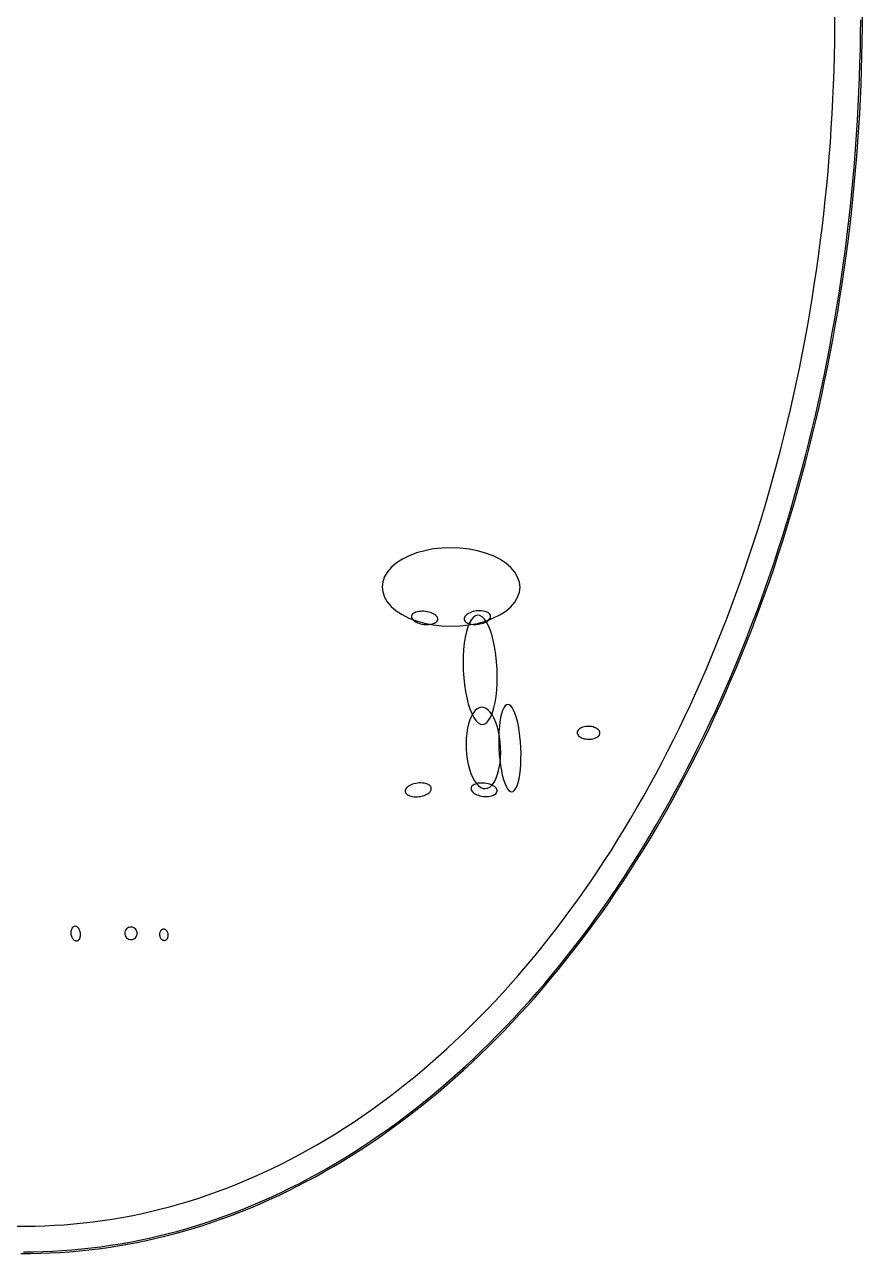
# Model space of a CAD drawing. Extents: x -1 to 217, y -22 to 302.
# Drawn here: x 107.7 to 217.1, y -22.3 to 138.1 of the extents above; entities that cross this region are included whole.
import ezdxf

# ---------------------------------------------------------------- set-up
doc = ezdxf.new("R2010")
doc.units = 0

msp = doc.modelspace()

# ---------------------------------------------------------------- linework, layer by layer
at = {"layer": 'CIRCLES'}
for p, q in [((120.81, 19.63), (120.79, 19.48)), ((120.79, 19.48), (120.81, 19.32)), ((120.85, 19.79), (120.81, 19.63)), ((120.81, 19.32), (120.85, 19.16)), ((120.93, 19.93), (120.85, 19.79)), ((121.03, 20.05), (120.93, 19.93)), ((121.15, 20.15), (121.03, 20.05)), ((121.29, 20.23), (121.15, 20.15)), ((121.44, 20.27), (121.29, 20.23)), ((121.6, 20.29), (121.44, 20.27)), ((121.76, 20.27), (121.6, 20.29)), ((121.91, 20.23), (121.76, 20.27)), ((122.05, 20.15), (121.91, 20.23)), ((122.18, 20.05), (122.05, 20.15)), ((122.28, 19.93), (122.18, 20.05)), ((122.35, 19.79), (122.28, 19.93)), ((122.4, 19.63), (122.35, 19.79)), ((122.35, 19.16), (122.4, 19.32)), ((122.41, 19.48), (122.4, 19.63)), ((122.4, 19.32), (122.41, 19.48)), ((120.85, 19.16), (120.93, 19.02)), ((120.93, 19.02), (121.03, 18.9)), ((121.03, 18.9), (121.15, 18.8)), ((121.15, 18.8), (121.29, 18.73)), ((121.29, 18.73), (121.44, 18.68)), ((121.44, 18.68), (121.6, 18.66)), ((121.6, 18.66), (121.76, 18.68)), ((121.76, 18.68), (121.91, 18.73)), ((121.91, 18.73), (122.05, 18.8)), ((122.05, 18.8), (122.18, 18.9)), ((122.18, 18.9), (122.28, 19.02)), ((122.28, 19.02), (122.35, 19.16))]:
    msp.add_line(p, q, dxfattribs=at)
at = {"layer": 'ELLIPSES'}
for p, q in [((213.51, 137.75), (213.51, 139.63)), ((217.09, 137.76), (217.1, 139.63)), ((216.86, 136.82), (216.87, 138.7)), ((213.48, 135.86), (213.51, 137.75)), ((216.83, 134.94), (216.86, 136.82)), ((217.07, 135.88), (217.09, 137.76)), ((213.45, 133.98), (213.48, 135.86)), ((216.78, 133.06), (216.83, 134.94)), ((217.03, 134), (217.07, 135.88)), ((213.39, 132.1), (213.45, 133.98)), ((216.98, 132.13), (217.03, 134)), ((213.33, 130.21), (213.39, 132.1)), ((216.72, 131.19), (216.78, 133.06)), ((216.92, 130.25), (216.98, 132.13)), ((213.24, 128.33), (213.33, 130.21)), ((216.65, 129.31), (216.72, 131.19)), ((216.83, 128.38), (216.92, 130.25)), ((213.15, 126.45), (213.24, 128.33)), ((216.56, 127.44), (216.65, 129.31)), ((216.74, 126.51), (216.83, 128.38)), ((216.46, 125.57), (216.56, 127.44)), ((213.03, 124.58), (213.15, 126.45)), ((216.34, 123.7), (216.46, 125.57)), ((216.63, 124.64), (216.74, 126.51)), ((212.91, 122.7), (213.03, 124.58)), ((216.21, 121.83), (216.34, 123.7)), ((216.5, 122.77), (216.63, 124.64)), ((212.76, 120.83), (212.91, 122.7)), ((216.37, 120.9), (216.5, 122.77)), ((212.61, 118.96), (212.76, 120.83)), ((216.06, 119.96), (216.21, 121.83)), ((216.21, 119.04), (216.37, 120.9)), ((212.44, 117.09), (212.61, 118.96)), ((215.9, 118.1), (216.06, 119.96)), ((216.04, 117.18), (216.21, 119.04)), ((212.25, 115.23), (212.44, 117.09)), ((215.73, 116.24), (215.9, 118.1)), ((215.86, 115.32), (216.04, 117.18)), ((215.53, 114.38), (215.73, 116.24)), ((212.05, 113.37), (212.25, 115.23)), ((215.33, 112.53), (215.53, 114.38)), ((215.66, 113.47), (215.86, 115.32)), ((211.83, 111.51), (212.05, 113.37)), ((215.11, 110.68), (215.33, 112.53)), ((215.45, 111.61), (215.66, 113.47)), ((211.6, 109.66), (211.83, 111.51)), ((214.88, 108.83), (215.11, 110.68)), ((215.22, 109.77), (215.45, 111.61)), ((211.35, 107.81), (211.6, 109.66)), ((214.98, 107.92), (215.22, 109.77)), ((211.09, 105.97), (211.35, 107.81)), ((214.63, 106.99), (214.88, 108.83)), ((214.73, 106.09), (214.98, 107.92)), ((210.82, 104.13), (211.09, 105.97)), ((214.37, 105.16), (214.63, 106.99)), ((214.46, 104.25), (214.73, 106.09)), ((214.09, 103.32), (214.37, 105.16)), ((210.53, 102.29), (210.82, 104.13)), ((213.8, 101.5), (214.09, 103.32)), ((214.17, 102.42), (214.46, 104.25)), ((210.23, 100.46), (210.53, 102.29)), ((213.49, 99.67), (213.8, 101.5)), ((213.88, 100.6), (214.17, 102.42)), ((209.91, 98.64), (210.23, 100.46)), ((213.17, 97.86), (213.49, 99.67)), ((213.56, 98.78), (213.88, 100.6)), ((209.58, 96.82), (209.91, 98.64)), ((212.84, 96.04), (213.17, 97.86)), ((213.24, 96.96), (213.56, 98.78)), ((209.23, 95.01), (209.58, 96.82)), ((212.9, 95.16), (213.24, 96.96)), ((208.87, 93.21), (209.23, 95.01)), ((212.49, 94.24), (212.84, 96.04)), ((212.54, 93.35), (212.9, 95.16)), ((208.49, 91.41), (208.87, 93.21)), ((212.13, 92.44), (212.49, 94.24)), ((212.17, 91.56), (212.54, 93.35)), ((211.75, 90.64), (212.13, 92.44)), ((211.79, 89.77), (212.17, 91.56)), ((208.1, 89.62), (208.49, 91.41)), ((211.36, 88.86), (211.75, 90.64)), ((207.7, 87.83), (208.1, 89.62)), ((210.96, 87.08), (211.36, 88.86)), ((211.39, 87.98), (211.79, 89.77)), ((207.28, 86.05), (207.7, 87.83)), ((210.54, 85.31), (210.96, 87.08)), ((210.98, 86.21), (211.39, 87.98)), ((206.85, 84.28), (207.28, 86.05)), ((210.11, 83.54), (210.54, 85.31)), ((210.56, 84.44), (210.98, 86.21)), ((206.4, 82.52), (206.85, 84.28)), ((209.66, 81.78), (210.11, 83.54)), ((210.12, 82.68), (210.56, 84.44)), ((205.94, 80.77), (206.4, 82.52)), ((209.67, 80.93), (210.12, 82.68)), ((205.46, 79.02), (205.94, 80.77)), ((209.2, 80.03), (209.66, 81.78)), ((209.2, 79.18), (209.67, 80.93)), ((204.98, 77.29), (205.46, 79.02)), ((208.72, 77.44), (209.2, 79.18)), ((208.73, 78.29), (209.2, 80.03)), ((204.47, 75.56), (204.98, 77.29)), ((208.23, 75.71), (208.72, 77.44)), ((208.24, 76.56), (208.73, 78.29)), ((203.96, 73.84), (204.47, 75.56)), ((207.72, 73.99), (208.23, 75.71)), ((207.74, 74.83), (208.24, 76.56)), ((203.43, 72.13), (203.96, 73.84)), ((207.2, 72.28), (207.72, 73.99)), ((207.23, 73.11), (207.74, 74.83)), ((206.67, 70.58), (207.2, 72.28)), ((206.7, 71.41), (207.23, 73.11)), ((202.89, 70.43), (203.43, 72.13)), ((206.12, 68.88), (206.67, 70.58)), ((206.16, 69.71), (206.7, 71.41)), ((158.9, 69.13), (157.92, 68.76)), ((159.96, 69.42), (158.9, 69.13)), ((161.08, 69.64), (159.96, 69.42)), ((162.23, 69.76), (161.08, 69.64)), ((163.41, 69.8), (162.23, 69.76)), ((164.58, 69.76), (163.41, 69.8)), ((165.74, 69.62), (164.58, 69.76)), ((166.85, 69.41), (165.74, 69.62)), ((167.91, 69.11), (166.85, 69.41)), ((168.89, 68.73), (167.91, 69.11)), ((202.33, 68.74), (202.89, 70.43)), ((205.6, 68.02), (206.16, 69.71)), ((156.26, 67.82), (155.6, 67.26)), ((157.04, 68.32), (156.26, 67.82)), ((157.92, 68.76), (157.04, 68.32)), ((169.77, 68.29), (168.89, 68.73)), ((170.55, 67.78), (169.77, 68.29)), ((171.2, 67.22), (170.55, 67.78)), ((201.76, 67.06), (202.33, 68.74)), ((205.04, 66.34), (205.6, 68.02)), ((205.56, 67.2), (206.12, 68.88)), ((154.7, 66.03), (154.47, 65.37)), ((155.08, 66.66), (154.7, 66.03)), ((155.6, 67.26), (155.08, 66.66)), ((171.72, 66.62), (171.2, 67.22)), ((172.09, 65.98), (171.72, 66.62)), ((172.32, 65.33), (172.09, 65.98)), ((201.18, 65.39), (201.76, 67.06)), ((204.46, 64.67), (205.04, 66.34)), ((204.99, 65.53), (205.56, 67.2)), ((154.47, 65.37), (154.39, 64.7)), ((154.39, 64.7), (154.47, 64.03)), ((172.4, 64.66), (172.32, 65.33)), ((172.32, 63.99), (172.4, 64.66)), ((200.58, 63.73), (201.18, 65.39)), ((203.86, 63.01), (204.46, 64.67)), ((204.4, 63.86), (204.99, 65.53)), ((154.47, 64.03), (154.7, 63.37)), ((154.7, 63.37), (155.07, 62.74)), ((155.07, 62.74), (155.59, 62.13)), ((171.19, 62.1), (171.71, 62.7)), ((171.71, 62.7), (172.09, 63.33)), ((172.09, 63.33), (172.32, 63.99)), ((199.97, 62.08), (200.58, 63.73)), ((203.26, 61.36), (203.86, 63.01)), ((203.8, 62.21), (204.4, 63.86)), ((155.59, 62.13), (156.24, 61.58)), ((156.24, 61.58), (157.02, 61.07)), ((157.02, 61.07), (157.9, 60.63)), ((158.27, 60.96), (158.24, 60.85)), ((158.32, 61.07), (158.27, 60.96)), ((158.41, 61.16), (158.32, 61.07)), ((158.52, 61.25), (158.41, 61.16)), ((158.65, 61.32), (158.52, 61.25)), ((158.81, 61.39), (158.65, 61.32)), ((158.99, 61.44), (158.81, 61.39)), ((159.18, 61.48), (158.99, 61.44)), ((159.39, 61.5), (159.18, 61.48)), ((159.6, 61.51), (159.39, 61.5)), ((159.83, 61.51), (159.6, 61.51)), ((160.05, 61.49), (159.83, 61.51)), ((160.27, 61.45), (160.05, 61.49)), ((160.49, 61.41), (160.27, 61.45)), ((160.7, 61.34), (160.49, 61.41)), ((160.89, 61.27), (160.7, 61.34)), ((161.07, 61.19), (160.89, 61.27)), ((161.23, 61.09), (161.07, 61.19)), ((161.37, 60.99), (161.23, 61.09)), ((161.48, 60.89), (161.37, 60.99)), ((165.4, 61.03), (165.28, 60.92)), ((165.53, 61.13), (165.4, 61.03)), ((165.69, 61.23), (165.53, 61.13)), ((165.87, 61.32), (165.69, 61.23)), ((166.07, 61.4), (165.87, 61.32)), ((166.28, 61.46), (166.07, 61.4)), ((166.5, 61.51), (166.28, 61.46)), ((166.72, 61.55), (166.5, 61.51)), ((166.88, 61.01), (166.59, 60.93)), ((166.95, 61.57), (166.72, 61.55)), ((167.17, 60.96), (166.88, 61.01)), ((167.17, 61.57), (166.95, 61.57)), ((167.39, 61.56), (167.17, 61.57)), ((167.46, 60.79), (167.17, 60.96)), ((167.6, 61.54), (167.39, 61.56)), ((167.79, 61.5), (167.6, 61.54)), ((167.97, 61.45), (167.79, 61.5)), ((168.13, 61.38), (167.97, 61.45)), ((168.27, 61.3), (168.13, 61.38)), ((168.38, 61.21), (168.27, 61.3)), ((168.47, 61.12), (168.38, 61.21)), ((168.53, 61.01), (168.47, 61.12)), ((168.56, 60.9), (168.53, 61.01)), ((168.87, 60.6), (169.75, 61.04)), ((169.75, 61.04), (170.53, 61.54)), ((170.53, 61.54), (171.19, 62.1)), ((199.35, 60.44), (199.97, 62.08)), ((202.64, 59.73), (203.26, 61.36)), ((203.19, 60.56), (203.8, 62.21)), ((157.9, 60.63), (158.88, 60.25)), ((158.24, 60.85), (158.24, 60.74)), ((158.24, 60.74), (158.27, 60.63)), ((158.27, 60.63), (158.33, 60.52)), ((158.33, 60.52), (158.42, 60.41)), ((158.42, 60.41), (158.53, 60.3)), ((158.53, 60.3), (158.67, 60.2)), ((158.67, 60.2), (158.83, 60.1)), ((158.83, 60.1), (159, 60.02)), ((158.88, 60.25), (159.94, 59.95)), ((159, 60.02), (159.2, 59.95)), ((159.2, 59.95), (159.41, 59.89)), ((159.41, 59.89), (159.62, 59.84)), ((159.62, 59.84), (159.85, 59.8)), ((159.85, 59.8), (160.07, 59.78)), ((159.94, 59.95), (161.05, 59.73)), ((160.07, 59.78), (160.29, 59.78)), ((160.29, 59.78), (160.51, 59.79)), ((160.51, 59.79), (160.71, 59.81)), ((160.71, 59.81), (160.91, 59.85)), ((160.91, 59.85), (161.09, 59.9)), ((161.05, 59.73), (162.21, 59.6)), ((161.09, 59.9), (161.24, 59.97)), ((161.24, 59.97), (161.38, 60.04)), ((161.38, 60.04), (161.49, 60.13)), ((161.57, 60.77), (161.48, 60.89)), ((161.49, 60.13), (161.57, 60.23)), ((161.63, 60.66), (161.57, 60.77)), ((161.57, 60.23), (161.63, 60.33)), ((161.66, 60.55), (161.63, 60.66)), ((161.63, 60.33), (161.66, 60.44)), ((161.66, 60.44), (161.66, 60.55)), ((162.21, 59.6), (163.38, 59.55)), ((163.38, 59.55), (164.56, 59.59)), ((164.56, 59.59), (165.71, 59.72)), ((165.14, 60.69), (165.11, 60.57)), ((165.11, 60.57), (165.11, 60.46)), ((165.11, 60.46), (165.14, 60.34)), ((165.2, 60.81), (165.14, 60.69)), ((165.14, 60.34), (165.2, 60.24)), ((165.28, 60.92), (165.2, 60.81)), ((165.2, 60.24), (165.28, 60.14)), ((165.28, 60.14), (165.39, 60.05)), ((165.39, 60.05), (165.53, 59.97)), ((165.6, 59.47), (165.41, 58.85)), ((165.53, 59.97), (165.69, 59.91)), ((165.82, 60), (165.6, 59.47)), ((165.69, 59.91), (165.87, 59.85)), ((165.71, 59.72), (166.83, 59.93)), ((166.06, 60.42), (165.82, 60)), ((165.87, 59.85), (166.07, 59.81)), ((166.32, 60.74), (166.06, 60.42)), ((166.07, 59.81), (166.28, 59.79)), ((166.28, 59.79), (166.49, 59.78)), ((166.59, 60.93), (166.32, 60.74)), ((166.49, 59.78), (166.72, 59.79)), ((166.72, 59.79), (166.94, 59.81)), ((166.83, 59.93), (167.89, 60.23)), ((166.94, 59.81), (167.17, 59.85)), ((167.17, 59.85), (167.39, 59.9)), ((167.39, 59.9), (167.59, 59.96)), ((167.75, 60.5), (167.46, 60.79)), ((167.59, 59.96), (167.79, 60.04)), ((168.02, 60.1), (167.75, 60.5)), ((167.79, 60.04), (167.97, 60.12)), ((167.89, 60.23), (168.87, 60.6)), ((167.97, 60.12), (168.13, 60.22)), ((168.29, 59.59), (168.02, 60.1)), ((168.13, 60.22), (168.27, 60.32)), ((168.27, 60.32), (168.38, 60.44)), ((168.53, 58.99), (168.29, 59.59)), ((168.38, 60.44), (168.47, 60.55)), ((168.47, 60.55), (168.53, 60.67)), ((168.53, 60.67), (168.56, 60.78)), ((168.56, 60.78), (168.56, 60.9)), ((198.72, 58.82), (199.35, 60.44)), ((202.01, 58.1), (202.64, 59.73)), ((202.57, 58.93), (203.19, 60.56)), ((165.25, 58.14), (165.12, 57.35)), ((165.41, 58.85), (165.25, 58.14)), ((168.75, 58.29), (168.53, 58.99)), ((168.95, 57.52), (168.75, 58.29)), ((198.07, 57.2), (198.72, 58.82)), ((201.36, 56.48), (202.01, 58.1)), ((201.93, 57.31), (202.57, 58.93)), ((165.03, 56.51), (164.98, 55.62)), ((165.12, 57.35), (165.03, 56.51)), ((169.11, 56.69), (168.95, 57.52)), ((169.25, 55.81), (169.11, 56.69)), ((197.41, 55.6), (198.07, 57.2)), ((200.7, 54.88), (201.36, 56.48)), ((201.28, 55.7), (201.93, 57.31)), ((164.98, 55.62), (164.97, 54.71)), ((164.97, 54.71), (164.99, 53.77)), ((169.34, 54.9), (169.25, 55.81)), ((169.4, 53.97), (169.34, 54.9)), ((196.73, 54.01), (197.41, 55.6)), ((200.03, 53.28), (200.7, 54.88)), ((200.62, 54.1), (201.28, 55.7)), ((164.99, 53.77), (165.05, 52.84)), ((169.43, 53.04), (169.4, 53.97)), ((169.41, 52.12), (169.43, 53.04)), ((196.05, 52.43), (196.73, 54.01)), ((199.35, 51.7), (200.03, 53.28)), ((199.94, 52.51), (200.62, 54.1)), ((165.05, 52.84), (165.15, 51.93)), ((165.15, 51.93), (165.28, 51.05)), ((169.36, 51.24), (169.41, 52.12)), ((195.35, 50.86), (196.05, 52.43)), ((198.66, 50.13), (199.35, 51.7)), ((199.26, 50.93), (199.94, 52.51)), ((165.28, 51.05), (165.44, 50.22)), ((165.44, 50.22), (165.64, 49.45)), ((169.14, 49.61), (169.27, 50.39)), ((169.27, 50.39), (169.36, 51.24)), ((194.64, 49.3), (195.35, 50.86)), ((197.95, 48.57), (198.66, 50.13)), ((198.56, 49.37), (199.26, 50.93)), ((165.64, 49.45), (165.86, 48.76)), ((165.86, 48.76), (166.11, 48.16)), ((166.28, 48.22), (166.05, 47.82)), ((166.11, 48.16), (166.37, 47.65)), ((166.53, 48.54), (166.28, 48.22)), ((166.79, 48.77), (166.53, 48.54)), ((167.08, 48.92), (166.79, 48.77)), ((167.37, 48.98), (167.08, 48.92)), ((167.66, 48.95), (167.37, 48.98)), ((167.96, 48.83), (167.66, 48.95)), ((168.25, 48.62), (167.96, 48.83)), ((168.52, 48.32), (168.25, 48.62)), ((168.79, 47.95), (168.52, 48.32)), ((168.58, 47.75), (168.79, 48.28)), ((168.79, 48.28), (168.98, 48.9)), ((168.98, 48.9), (169.14, 49.61)), ((169.99, 48.14), (169.87, 47.64)), ((170.13, 48.56), (169.99, 48.14)), ((170.28, 48.9), (170.13, 48.56)), ((170.45, 49.15), (170.28, 48.9)), ((170.62, 49.3), (170.45, 49.15)), ((170.81, 49.36), (170.62, 49.3)), ((171, 49.32), (170.81, 49.36)), ((171.19, 49.18), (171, 49.32)), ((171.38, 48.95), (171.19, 49.18)), ((171.56, 48.62), (171.38, 48.95)), ((171.74, 48.22), (171.56, 48.62)), ((171.9, 47.73), (171.74, 48.22)), ((193.91, 47.76), (194.64, 49.3)), ((197.23, 47.02), (197.95, 48.57)), ((197.84, 47.81), (198.56, 49.37)), ((165.68, 46.82), (165.55, 46.24)), ((165.85, 47.35), (165.68, 46.82)), ((166.05, 47.82), (165.85, 47.35)), ((166.37, 47.65), (166.65, 47.25)), ((166.65, 47.25), (166.93, 46.96)), ((166.93, 46.96), (167.22, 46.79)), ((167.22, 46.79), (167.51, 46.74)), ((167.51, 46.74), (167.8, 46.82)), ((167.8, 46.82), (168.08, 47.01)), ((168.08, 47.01), (168.34, 47.32)), ((168.34, 47.32), (168.58, 47.75)), ((169.03, 47.5), (168.79, 47.95)), ((169.25, 46.99), (169.03, 47.5)), ((169.44, 46.42), (169.25, 46.99)), ((169.77, 47.07), (169.7, 46.45)), ((169.87, 47.64), (169.77, 47.07)), ((172.05, 47.18), (171.9, 47.73)), ((172.18, 46.56), (172.05, 47.18)), ((172.3, 45.89), (172.18, 46.56)), ((193.18, 46.23), (193.91, 47.76)), ((196.5, 45.49), (197.23, 47.02)), ((197.12, 46.27), (197.84, 47.81)), ((165.38, 44.94), (165.36, 44.26)), ((165.44, 45.61), (165.38, 44.94)), ((165.55, 46.24), (165.44, 45.61)), ((169.6, 45.8), (169.44, 46.42)), ((169.72, 45.15), (169.6, 45.8)), ((169.65, 45.77), (169.62, 45.06)), ((169.62, 45.06), (169.62, 44.33)), ((169.7, 46.45), (169.65, 45.77)), ((169.81, 44.47), (169.72, 45.15)), ((172.39, 45.19), (172.3, 45.89)), ((172.46, 44.46), (172.39, 45.19)), ((179.87, 45.77), (179.86, 45.67)), ((179.86, 45.67), (179.87, 45.56)), ((179.91, 45.88), (179.87, 45.77)), ((179.87, 45.56), (179.9, 45.45)), ((179.9, 45.45), (179.97, 45.34)), ((179.98, 45.98), (179.91, 45.88)), ((179.97, 45.34), (180.05, 45.24)), ((180.06, 46.08), (179.98, 45.98)), ((180.05, 45.24), (180.16, 45.15)), ((180.17, 46.17), (180.06, 46.08)), ((180.16, 45.15), (180.29, 45.07)), ((180.3, 46.25), (180.17, 46.17)), ((180.29, 45.07), (180.43, 44.99)), ((180.45, 46.32), (180.3, 46.25)), ((180.43, 44.99), (180.59, 44.93)), ((180.61, 46.38), (180.45, 46.32)), ((180.59, 44.93), (180.77, 44.88)), ((180.79, 46.43), (180.61, 46.38)), ((180.97, 46.46), (180.79, 46.43)), ((181.16, 46.48), (180.97, 46.46)), ((181.36, 46.48), (181.16, 46.48)), ((181.55, 46.47), (181.36, 46.48)), ((181.74, 46.45), (181.55, 46.47)), ((181.93, 46.41), (181.74, 46.45)), ((182.1, 46.36), (181.93, 46.41)), ((182.08, 44.91), (182.24, 44.97)), ((182.26, 46.3), (182.1, 46.36)), ((182.24, 44.97), (182.39, 45.04)), ((182.41, 46.22), (182.26, 46.3)), ((182.39, 45.04), (182.52, 45.12)), ((182.53, 46.14), (182.41, 46.22)), ((182.52, 45.12), (182.63, 45.21)), ((182.64, 46.04), (182.53, 46.14)), ((182.63, 45.21), (182.72, 45.3)), ((182.73, 45.94), (182.64, 46.04)), ((182.72, 45.3), (182.78, 45.41)), ((182.79, 45.84), (182.73, 45.94)), ((182.78, 45.41), (182.82, 45.51)), ((182.82, 45.73), (182.79, 45.84)), ((182.84, 45.62), (182.82, 45.73)), ((182.82, 45.51), (182.84, 45.62)), ((192.43, 44.72), (193.18, 46.23)), ((195.76, 43.97), (196.5, 45.49)), ((196.38, 44.75), (197.12, 46.27)), ((165.36, 44.26), (165.37, 43.57)), ((165.37, 43.57), (165.42, 42.87)), ((169.62, 44.33), (169.64, 43.58)), ((169.64, 43.58), (169.68, 42.84)), ((169.86, 43.78), (169.81, 44.47)), ((169.88, 43.08), (169.86, 43.78)), ((172.51, 43.71), (172.46, 44.46)), ((172.53, 42.97), (172.51, 43.71)), ((180.77, 44.88), (180.95, 44.84)), ((180.95, 44.84), (181.14, 44.82)), ((181.14, 44.82), (181.33, 44.81)), ((181.33, 44.81), (181.53, 44.81)), ((181.53, 44.81), (181.72, 44.83)), ((181.72, 44.83), (181.91, 44.86)), ((181.91, 44.86), (182.08, 44.91)), ((191.67, 43.22), (192.43, 44.72)), ((195, 42.46), (195.76, 43.97)), ((195.64, 43.23), (196.38, 44.75)), ((165.42, 42.87), (165.51, 42.19)), ((165.51, 42.19), (165.64, 41.54)), ((169.68, 42.84), (169.75, 42.11)), ((169.69, 41.11), (169.79, 41.74)), ((169.75, 42.11), (169.85, 41.4)), ((169.79, 41.74), (169.85, 42.4)), ((169.85, 42.4), (169.88, 43.08)), ((172.5, 41.52), (172.52, 42.23)), ((172.52, 42.23), (172.53, 42.97)), ((190.12, 40.25), (190.9, 41.73)), ((190.9, 41.73), (191.67, 43.22)), ((194.1, 40.24), (194.88, 41.73)), ((194.24, 40.97), (195, 42.46)), ((194.88, 41.73), (195.64, 43.23)), ((165.64, 41.54), (165.8, 40.92)), ((165.8, 40.92), (165.99, 40.35)), ((165.99, 40.35), (166.2, 39.84)), ((169.38, 39.99), (169.55, 40.52)), ((169.55, 40.52), (169.69, 41.11)), ((169.85, 41.4), (169.96, 40.74)), ((169.96, 40.74), (170.09, 40.12)), ((170.09, 40.12), (170.24, 39.56)), ((172.27, 39.66), (172.37, 40.22)), ((172.37, 40.22), (172.44, 40.85)), ((172.44, 40.85), (172.5, 41.52)), ((189.32, 38.79), (190.12, 40.25)), ((193.32, 38.77), (194.1, 40.24)), ((193.46, 39.49), (194.24, 40.97)), ((157.7, 38.57), (157.59, 38.46)), ((157.84, 38.67), (157.7, 38.57)), ((158, 38.77), (157.84, 38.67)), ((158.17, 38.86), (158, 38.77)), ((158.37, 38.93), (158.17, 38.86)), ((158.57, 38.99), (158.37, 38.93)), ((158.79, 39.04), (158.57, 38.99)), ((159.01, 39.08), (158.79, 39.04)), ((159.23, 39.1), (159.01, 39.08)), ((159.45, 39.1), (159.23, 39.1)), ((159.67, 39.09), (159.45, 39.1)), ((159.87, 39.07), (159.67, 39.09)), ((160.07, 39.03), (159.87, 39.07)), ((160.24, 38.97), (160.07, 39.03)), ((160.4, 38.9), (160.24, 38.97)), ((160.53, 38.82), (160.4, 38.9)), ((160.65, 38.73), (160.53, 38.82)), ((160.73, 38.63), (160.65, 38.73)), ((160.79, 38.53), (160.73, 38.63)), ((160.82, 38.41), (160.79, 38.53)), ((166.02, 38.52), (166, 38.41)), ((166.08, 38.63), (166.02, 38.52)), ((166.16, 38.72), (166.08, 38.63)), ((166.28, 38.81), (166.16, 38.72)), ((166.2, 39.84), (166.45, 39.39)), ((166.41, 38.89), (166.28, 38.81)), ((166.57, 38.96), (166.41, 38.89)), ((166.45, 39.39), (166.71, 39.02)), ((166.74, 39.02), (166.57, 38.96)), ((166.71, 39.02), (166.99, 38.72)), ((166.94, 39.06), (166.74, 39.02)), ((167.14, 39.08), (166.94, 39.06)), ((166.99, 38.72), (167.28, 38.51)), ((167.36, 39.09), (167.14, 39.08)), ((167.28, 38.51), (167.57, 38.39)), ((167.58, 39.09), (167.36, 39.09)), ((167.8, 39.07), (167.58, 39.09)), ((168.03, 39.04), (167.8, 39.07)), ((168.24, 38.99), (168.03, 39.04)), ((168.16, 38.42), (168.44, 38.57)), ((168.45, 38.93), (168.24, 38.99)), ((168.44, 38.57), (168.71, 38.8)), ((168.65, 38.86), (168.45, 38.93)), ((168.82, 38.77), (168.65, 38.86)), ((168.71, 38.8), (168.96, 39.12)), ((168.98, 38.68), (168.82, 38.77)), ((168.96, 39.12), (169.18, 39.52)), ((169.12, 38.58), (168.98, 38.68)), ((169.23, 38.47), (169.12, 38.58)), ((169.18, 39.52), (169.38, 39.99)), ((170.24, 39.56), (170.41, 39.08)), ((170.41, 39.08), (170.58, 38.67)), ((170.58, 38.67), (170.76, 38.35)), ((171.86, 38.4), (172.01, 38.74)), ((172.01, 38.74), (172.15, 39.16)), ((172.15, 39.16), (172.27, 39.66)), ((188.52, 37.35), (189.32, 38.79)), ((192.53, 37.3), (193.32, 38.77)), ((192.67, 38.02), (193.46, 39.49)), ((157.45, 38.22), (157.42, 38.1)), ((157.42, 38.1), (157.42, 37.99)), ((157.42, 37.99), (157.45, 37.87)), ((157.51, 38.34), (157.45, 38.22)), ((157.45, 37.87), (157.51, 37.77)), ((157.59, 38.46), (157.51, 38.34)), ((157.51, 37.77), (157.59, 37.67)), ((157.59, 37.67), (157.7, 37.57)), ((157.7, 37.57), (157.84, 37.49)), ((157.84, 37.49), (158, 37.43)), ((158, 37.43), (158.17, 37.37)), ((158.17, 37.37), (158.36, 37.33)), ((158.36, 37.33), (158.57, 37.3)), ((158.57, 37.3), (158.79, 37.29)), ((158.79, 37.29), (159.01, 37.3)), ((159.01, 37.3), (159.23, 37.32)), ((159.23, 37.32), (159.45, 37.35)), ((159.45, 37.35), (159.66, 37.4)), ((159.66, 37.4), (159.87, 37.47)), ((159.87, 37.47), (160.06, 37.54)), ((160.06, 37.54), (160.24, 37.63)), ((160.24, 37.63), (160.4, 37.73)), ((160.4, 37.73), (160.53, 37.83)), ((160.53, 37.83), (160.65, 37.94)), ((160.65, 37.94), (160.73, 38.06)), ((160.73, 38.06), (160.79, 38.18)), ((160.79, 38.18), (160.82, 38.3)), ((160.82, 38.3), (160.82, 38.41)), ((166, 38.41), (166, 38.3)), ((166, 38.3), (166.03, 38.18)), ((166.03, 38.18), (166.09, 38.07)), ((166.09, 38.07), (166.18, 37.95)), ((166.18, 37.95), (166.29, 37.85)), ((166.29, 37.85), (166.43, 37.74)), ((166.43, 37.74), (166.59, 37.65)), ((166.59, 37.65), (166.76, 37.57)), ((166.76, 37.57), (166.96, 37.49)), ((166.96, 37.49), (167.17, 37.43)), ((167.17, 37.43), (167.38, 37.39)), ((167.38, 37.39), (167.61, 37.35)), ((167.57, 38.39), (167.87, 38.36)), ((167.61, 37.35), (167.83, 37.33)), ((167.83, 37.33), (168.05, 37.33)), ((167.87, 38.36), (168.16, 38.42)), ((168.05, 37.33), (168.27, 37.34)), ((168.27, 37.34), (168.47, 37.37)), ((168.47, 37.37), (168.67, 37.41)), ((168.67, 37.41), (168.84, 37.47)), ((168.84, 37.47), (169, 37.53)), ((169, 37.53), (169.13, 37.61)), ((169.13, 37.61), (169.25, 37.7)), ((169.32, 38.36), (169.23, 38.47)), ((169.25, 37.7), (169.33, 37.8)), ((169.38, 38.24), (169.32, 38.36)), ((169.33, 37.8), (169.39, 37.9)), ((169.41, 38.13), (169.38, 38.24)), ((169.39, 37.9), (169.41, 38.02)), ((169.41, 38.02), (169.41, 38.13)), ((170.76, 38.35), (170.95, 38.12)), ((170.95, 38.12), (171.14, 37.98)), ((171.14, 37.98), (171.33, 37.94)), ((171.33, 37.94), (171.52, 38)), ((171.52, 38), (171.69, 38.15)), ((171.69, 38.15), (171.86, 38.4)), ((187.7, 35.92), (188.52, 37.35)), ((191.72, 35.86), (192.53, 37.3)), ((191.87, 36.56), (192.67, 38.02)), ((186.87, 34.5), (187.7, 35.92)), ((190.9, 34.42), (191.72, 35.86)), ((191.06, 35.12), (191.87, 36.56)), ((186.03, 33.1), (186.87, 34.5)), ((189.4, 32.29), (190.23, 33.7)), ((190.08, 33), (190.9, 34.42)), ((190.23, 33.7), (191.06, 35.12)), ((185.18, 31.71), (186.03, 33.1)), ((188.55, 30.89), (189.4, 32.29)), ((189.24, 31.59), (190.08, 33)), ((184.32, 30.34), (185.18, 31.71)), ((187.7, 29.5), (188.55, 30.89)), ((188.39, 30.2), (189.24, 31.59)), ((182.56, 27.64), (183.44, 28.98)), ((183.44, 28.98), (184.32, 30.34)), ((186.83, 28.14), (187.7, 29.5)), ((187.53, 28.83), (188.39, 30.2)), ((181.67, 26.32), (182.56, 27.64)), ((185.77, 26.12), (186.65, 27.47)), ((185.95, 26.78), (186.83, 28.14)), ((186.65, 27.47), (187.53, 28.83)), ((180.76, 25.01), (181.67, 26.32)), ((184.88, 24.79), (185.77, 26.12)), ((185.06, 25.45), (185.95, 26.78)), ((179.85, 23.72), (180.76, 25.01)), ((183.25, 22.82), (184.16, 24.12)), ((183.98, 23.47), (184.88, 24.79)), ((184.16, 24.12), (185.06, 25.45)), ((178.92, 22.44), (179.85, 23.72)), ((182.34, 21.53), (183.25, 22.82)), ((183.06, 22.17), (183.98, 23.47)), ((177.04, 19.94), (177.99, 21.18)), ((177.99, 21.18), (178.92, 22.44)), ((181.21, 19.62), (182.14, 20.89)), ((181.41, 20.25), (182.34, 21.53)), ((182.14, 20.89), (183.06, 22.17)), ((113.78, 19.72), (113.77, 19.6)), ((113.77, 19.6), (113.77, 19.48)), ((113.77, 19.48), (113.78, 19.35)), ((113.8, 19.84), (113.78, 19.72)), ((113.78, 19.35), (113.8, 19.23)), ((113.83, 19.95), (113.8, 19.84)), ((113.87, 20.05), (113.83, 19.95)), ((113.91, 20.14), (113.87, 20.05)), ((113.97, 20.22), (113.91, 20.14)), ((114.04, 20.29), (113.97, 20.22)), ((114.11, 20.34), (114.04, 20.29)), ((114.18, 20.37), (114.11, 20.34)), ((114.26, 20.39), (114.18, 20.37)), ((114.34, 20.39), (114.26, 20.39)), ((114.42, 20.38), (114.34, 20.39)), ((114.5, 20.35), (114.42, 20.38)), ((114.58, 20.31), (114.5, 20.35)), ((114.66, 20.25), (114.58, 20.31)), ((114.73, 20.17), (114.66, 20.25)), ((114.8, 20.09), (114.73, 20.17)), ((114.86, 19.99), (114.8, 20.09)), ((114.91, 19.88), (114.86, 19.99)), ((114.95, 19.77), (114.91, 19.88)), ((114.98, 19.65), (114.95, 19.77)), ((115, 19.52), (114.98, 19.65)), ((115.02, 19.4), (115, 19.52)), ((115.01, 19.15), (115.02, 19.27)), ((115.02, 19.27), (115.02, 19.4)), ((125.34, 19.41), (125.33, 19.31)), ((125.33, 19.31), (125.34, 19.22)), ((125.35, 19.5), (125.34, 19.41)), ((125.37, 19.59), (125.35, 19.5)), ((125.4, 19.68), (125.37, 19.59)), ((125.44, 19.75), (125.4, 19.68)), ((125.49, 19.82), (125.44, 19.75)), ((125.55, 19.88), (125.49, 19.82)), ((125.61, 19.93), (125.55, 19.88)), ((125.67, 19.97), (125.61, 19.93)), ((125.75, 20), (125.67, 19.97)), ((125.82, 20.02), (125.75, 20)), ((125.89, 20.02), (125.82, 20.02)), ((125.97, 20.01), (125.89, 20.02)), ((126.04, 19.99), (125.97, 20.01)), ((126.11, 19.95), (126.04, 19.99)), ((126.18, 19.91), (126.11, 19.95)), ((126.24, 19.85), (126.18, 19.91)), ((126.3, 19.78), (126.24, 19.85)), ((126.35, 19.71), (126.3, 19.78)), ((126.39, 19.63), (126.35, 19.71)), ((126.43, 19.54), (126.39, 19.63)), ((126.45, 19.45), (126.43, 19.54)), ((126.47, 19.35), (126.45, 19.45)), ((126.48, 19.25), (126.47, 19.35)), ((126.47, 19.16), (126.48, 19.25)), ((176.09, 18.71), (177.04, 19.94)), ((180.26, 18.37), (181.21, 19.62)), ((180.47, 18.99), (181.41, 20.25)), ((113.8, 19.23), (113.83, 19.11)), ((113.83, 19.11), (113.88, 18.99)), ((113.88, 18.99), (113.93, 18.89)), ((113.93, 18.89), (113.99, 18.79)), ((113.99, 18.79), (114.05, 18.7)), ((114.05, 18.7), (114.12, 18.63)), ((114.12, 18.63), (114.2, 18.57)), ((114.2, 18.57), (114.28, 18.52)), ((114.28, 18.52), (114.36, 18.5)), ((114.36, 18.5), (114.44, 18.48)), ((114.44, 18.48), (114.52, 18.48)), ((114.52, 18.48), (114.6, 18.5)), ((114.6, 18.5), (114.68, 18.54)), ((114.68, 18.54), (114.75, 18.59)), ((114.75, 18.59), (114.81, 18.65)), ((114.81, 18.65), (114.87, 18.73)), ((114.87, 18.73), (114.92, 18.82)), ((114.92, 18.82), (114.96, 18.92)), ((114.96, 18.92), (114.99, 19.03)), ((114.99, 19.03), (115.01, 19.15)), ((125.34, 19.22), (125.36, 19.12)), ((125.36, 19.12), (125.38, 19.03)), ((125.38, 19.03), (125.42, 18.94)), ((125.42, 18.94), (125.46, 18.86)), ((125.46, 18.86), (125.51, 18.79)), ((125.51, 18.79), (125.57, 18.72)), ((125.57, 18.72), (125.63, 18.66)), ((125.63, 18.66), (125.7, 18.62)), ((125.7, 18.62), (125.77, 18.58)), ((125.77, 18.58), (125.84, 18.56)), ((125.84, 18.56), (125.92, 18.55)), ((125.92, 18.55), (125.99, 18.55)), ((125.99, 18.55), (126.07, 18.57)), ((126.07, 18.57), (126.14, 18.59)), ((126.14, 18.59), (126.2, 18.63)), ((126.2, 18.63), (126.26, 18.68)), ((126.26, 18.68), (126.32, 18.74)), ((126.32, 18.74), (126.37, 18.81)), ((126.37, 18.81), (126.41, 18.89)), ((126.41, 18.89), (126.44, 18.98)), ((126.44, 18.98), (126.46, 19.07)), ((126.46, 19.07), (126.47, 19.16)), ((175.12, 17.5), (176.09, 18.71)), ((178.56, 16.52), (179.52, 17.75)), ((179.31, 17.13), (180.26, 18.37)), ((179.52, 17.75), (180.47, 18.99)), ((173.16, 15.14), (174.15, 16.31)), ((174.15, 16.31), (175.12, 17.5)), ((177.59, 15.31), (178.56, 16.52)), ((178.35, 15.91), (179.31, 17.13)), ((172.17, 13.98), (173.16, 15.14)), ((176.39, 13.52), (177.38, 14.71)), ((176.61, 14.12), (177.59, 15.31)), ((177.38, 14.71), (178.35, 15.91)), ((170.16, 11.72), (171.17, 12.84)), ((171.17, 12.84), (172.17, 13.98)), ((174.63, 11.79), (175.63, 12.94)), ((175.4, 12.35), (176.39, 13.52)), ((175.63, 12.94), (176.61, 14.12)), ((169.14, 10.62), (170.16, 11.72)), ((173.62, 10.64), (174.63, 11.79)), ((174.4, 11.2), (175.4, 12.35)), ((168.11, 9.54), (169.14, 10.62)), ((172.38, 8.95), (173.4, 10.06)), ((172.61, 9.52), (173.62, 10.64)), ((173.4, 10.06), (174.4, 11.2)), ((166.03, 7.43), (167.07, 8.47)), ((167.07, 8.47), (168.11, 9.54)), ((170.56, 7.32), (171.59, 8.41)), ((171.35, 7.85), (172.38, 8.95)), ((171.59, 8.41), (172.61, 9.52)), ((164.97, 6.4), (166.03, 7.43)), ((169.27, 5.7), (170.32, 6.76)), ((169.52, 6.25), (170.56, 7.32)), ((170.32, 6.76), (171.35, 7.85)), ((162.84, 4.4), (163.91, 5.39)), ((163.91, 5.39), (164.97, 6.4)), ((167.41, 4.16), (168.47, 5.2)), ((168.22, 4.65), (169.27, 5.7)), ((168.47, 5.2), (169.52, 6.25)), ((160.68, 2.47), (161.77, 3.43)), ((161.77, 3.43), (162.84, 4.4)), ((166.1, 2.62), (167.16, 3.63)), ((166.35, 3.15), (167.41, 4.16)), ((167.16, 3.63), (168.22, 4.65)), ((159.59, 1.54), (160.68, 2.47)), ((163.94, 0.65), (165.02, 1.62)), ((164.2, 1.17), (165.28, 2.15)), ((165.02, 1.62), (166.1, 2.62)), ((165.28, 2.15), (166.35, 3.15)), ((157.38, -0.26), (158.49, 0.63)), ((158.49, 0.63), (159.59, 1.54)), ((162.01, -0.73), (163.11, 0.21)), ((162.85, -0.3), (163.94, 0.65)), ((163.11, 0.21), (164.2, 1.17)), ((155.15, -1.99), (156.27, -1.14)), ((156.27, -1.14), (157.38, -0.26)), ((160.65, -2.15), (161.75, -1.24)), ((160.91, -1.66), (162.01, -0.73)), ((161.75, -1.24), (162.85, -0.3)), ((152.89, -3.64), (154.02, -2.82)), ((154.02, -2.82), (155.15, -1.99)), ((158.42, -3.93), (159.53, -3.05)), ((158.69, -3.45), (159.8, -2.56)), ((159.53, -3.05), (160.65, -2.15)), ((159.8, -2.56), (160.91, -1.66)), ((150.6, -5.2), (151.75, -4.43)), ((151.75, -4.43), (152.89, -3.64)), ((156.16, -5.63), (157.29, -4.79)), ((156.43, -5.16), (157.56, -4.31)), ((157.29, -4.79), (158.42, -3.93)), ((157.56, -4.31), (158.69, -3.45)), ((148.29, -6.69), (149.45, -5.96)), ((149.45, -5.96), (150.6, -5.2)), ((154.15, -6.79), (155.3, -5.99)), ((155.02, -6.45), (156.16, -5.63)), ((155.3, -5.99), (156.43, -5.16)), ((145.95, -8.09), (147.12, -7.4)), ((147.12, -7.4), (148.29, -6.69)), ((151.85, -8.35), (153, -7.58)), ((152.72, -8.03), (153.87, -7.25)), ((153, -7.58), (154.15, -6.79)), ((153.87, -7.25), (155.02, -6.45)), ((142.41, -10.03), (143.6, -9.4)), ((143.6, -9.4), (144.78, -8.76)), ((144.78, -8.76), (145.95, -8.09)), ((149.23, -10.25), (150.4, -9.53)), ((149.52, -9.82), (150.69, -9.09)), ((150.4, -9.53), (151.56, -8.79)), ((150.69, -9.09), (151.85, -8.35)), ((151.56, -8.79), (152.72, -8.03)), ((138.83, -11.78), (140.03, -11.22)), ((140.03, -11.22), (141.22, -10.64)), ((141.22, -10.64), (142.41, -10.03)), ((145.99, -11.88), (147.17, -11.22)), ((146.88, -11.63), (148.06, -10.95)), ((147.17, -11.22), (148.35, -10.53)), ((148.06, -10.95), (149.23, -10.25)), ((148.35, -10.53), (149.52, -9.82)), ((136.42, -12.85), (137.63, -12.33)), ((137.63, -12.33), (138.83, -11.78)), ((143.61, -13.16), (144.8, -12.53)), ((144.5, -12.93), (145.69, -12.29)), ((144.8, -12.53), (145.99, -11.88)), ((145.69, -12.29), (146.88, -11.63)), ((131.55, -14.71), (132.77, -14.28)), ((132.77, -14.28), (133.99, -13.82)), ((133.99, -13.82), (135.2, -13.34)), ((135.2, -13.34), (136.42, -12.85)), ((140, -14.91), (141.2, -14.35)), ((140.9, -14.73), (142.11, -14.15)), ((141.2, -14.35), (142.41, -13.76)), ((142.11, -14.15), (143.31, -13.55)), ((142.41, -13.76), (143.61, -13.16)), ((143.31, -13.55), (144.5, -12.93)), ((126.62, -16.22), (127.86, -15.88)), ((127.86, -15.88), (129.09, -15.51)), ((129.09, -15.51), (130.32, -15.12)), ((130.32, -15.12), (131.55, -14.71)), ((136.35, -16.48), (137.57, -15.97)), ((137.26, -16.34), (138.48, -15.82)), ((137.57, -15.97), (138.79, -15.45)), ((138.48, -15.82), (139.69, -15.29)), ((138.79, -15.45), (140, -14.91)), ((139.69, -15.29), (140.9, -14.73)), ((119.16, -17.83), (120.41, -17.62)), ((120.41, -17.62), (121.65, -17.38)), ((121.65, -17.38), (122.9, -17.13)), ((122.9, -17.13), (124.14, -16.85)), ((124.14, -16.85), (125.38, -16.55)), ((125.38, -16.55), (126.62, -16.22)), ((132.67, -17.85), (133.9, -17.41)), ((133.59, -17.76), (134.82, -17.31)), ((133.9, -17.41), (135.13, -16.96)), ((134.82, -17.31), (136.04, -16.83)), ((135.13, -16.96), (136.35, -16.48)), ((136.04, -16.83), (137.26, -16.34)), ((106.61, -18.73), (107.87, -18.74)), ((107.87, -18.74), (109.12, -18.73)), ((109.12, -18.73), (110.38, -18.69)), ((110.38, -18.69), (111.64, -18.64)), ((111.64, -18.64), (112.89, -18.56)), ((112.89, -18.56), (114.15, -18.46)), ((114.15, -18.46), (115.4, -18.33)), ((115.4, -18.33), (116.66, -18.19)), ((116.66, -18.19), (117.91, -18.02)), ((117.91, -18.02), (119.16, -17.83)), ((127.71, -19.39), (128.96, -19.04)), ((128.64, -19.36), (129.88, -18.99)), ((128.96, -19.04), (130.2, -18.66)), ((129.88, -18.99), (131.12, -18.6)), ((130.2, -18.66), (131.43, -18.27)), ((131.12, -18.6), (132.36, -18.19)), ((131.43, -18.27), (132.67, -17.85)), ((132.36, -18.19), (133.59, -17.76)), ((120.2, -21.05), (121.46, -20.83)), ((121.46, -20.83), (122.71, -20.58)), ((122.39, -20.87), (123.65, -20.61)), ((122.71, -20.58), (123.97, -20.32)), ((123.65, -20.61), (124.9, -20.33)), ((123.97, -20.32), (125.22, -20.03)), ((124.9, -20.33), (126.15, -20.03)), ((125.22, -20.03), (126.47, -19.72)), ((126.15, -20.03), (127.4, -19.7)), ((126.47, -19.72), (127.71, -19.39)), ((127.4, -19.7), (128.64, -19.36)), ((107.24, -22.31), (108.51, -22.31)), ((107.57, -22.09), (108.84, -22.08)), ((108.51, -22.31), (109.78, -22.29)), ((108.84, -22.08), (110.1, -22.05)), ((109.78, -22.29), (111.04, -22.24)), ((110.1, -22.05), (111.37, -22.01)), ((111.04, -22.24), (112.31, -22.18)), ((111.37, -22.01), (112.63, -21.93)), ((112.31, -22.18), (113.57, -22.09)), ((112.63, -21.93), (113.9, -21.84)), ((113.57, -22.09), (114.84, -21.98)), ((113.9, -21.84), (115.16, -21.73)), ((114.84, -21.98), (116.1, -21.85)), ((115.16, -21.73), (116.42, -21.59)), ((116.1, -21.85), (117.36, -21.7)), ((116.42, -21.59), (117.68, -21.43)), ((117.36, -21.7), (118.62, -21.53)), ((117.68, -21.43), (118.94, -21.25)), ((118.62, -21.53), (119.88, -21.33)), ((118.94, -21.25), (120.2, -21.05)), ((119.88, -21.33), (121.14, -21.11)), ((121.14, -21.11), (122.39, -20.87))]:
    msp.add_line(p, q, dxfattribs=at)

doc.saveas('drawing.dxf')
